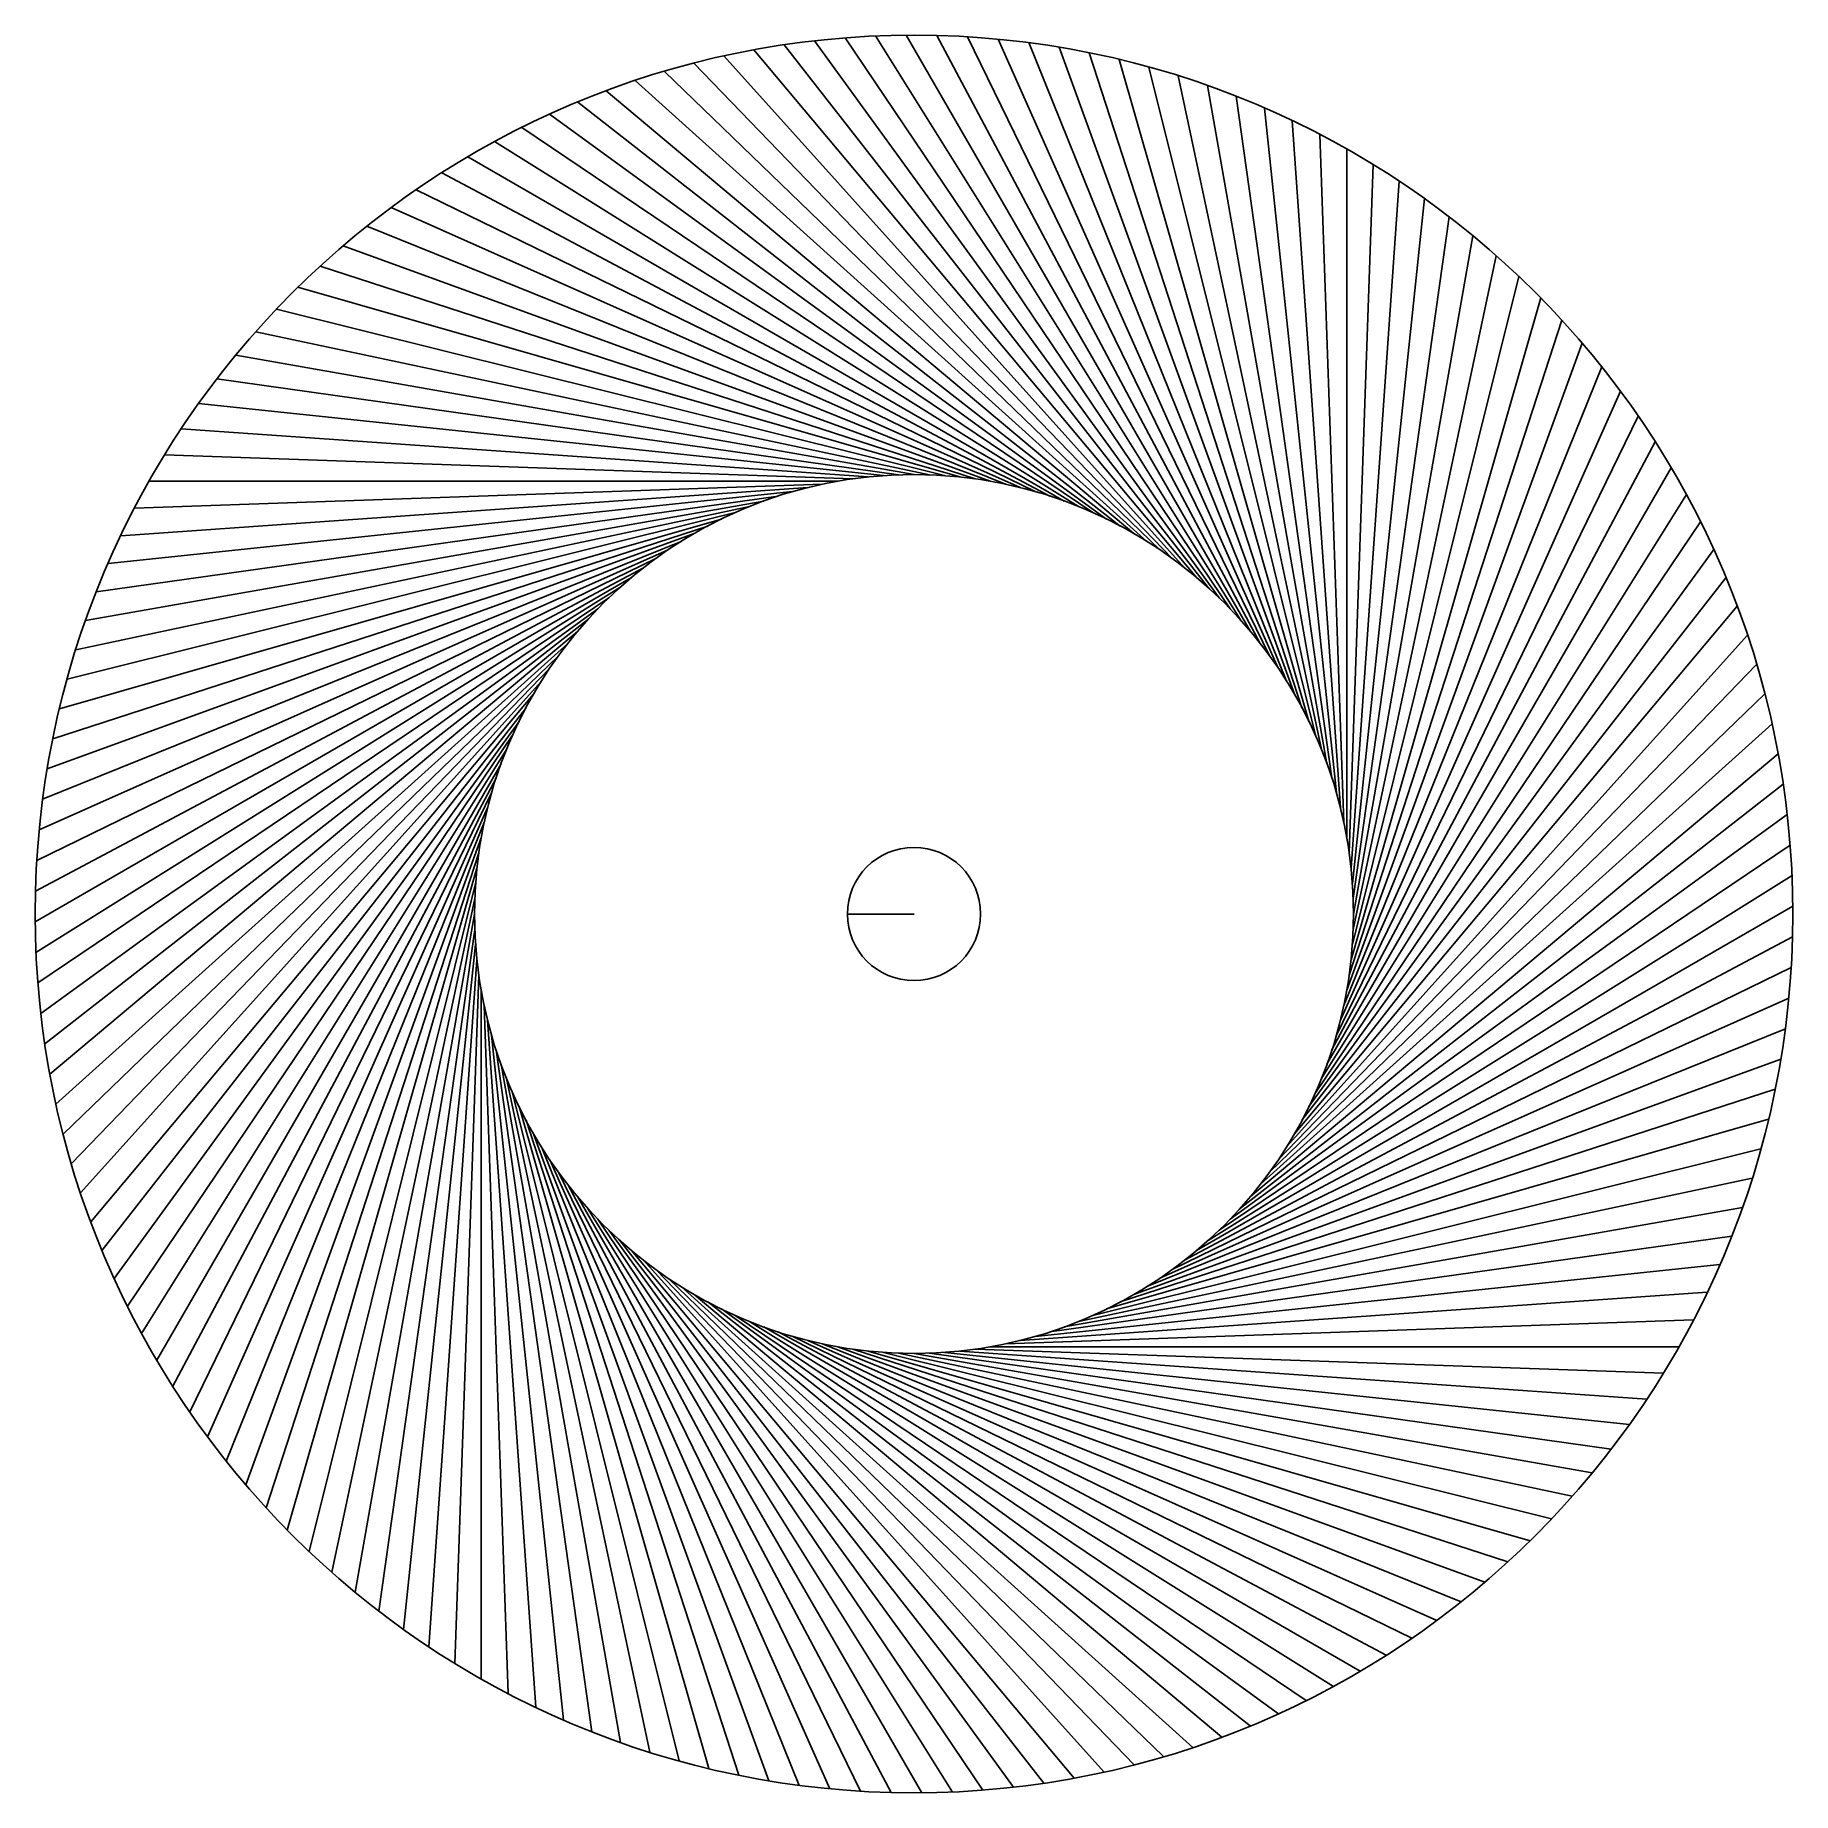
# Model space of a CAD drawing. Header units: millimetres. Extents: x -33 to 33, y -33 to 33.
import ezdxf

# ---------------------------------------------------------------- set-up
doc = ezdxf.new("R2010")
doc.units = ezdxf.units.MM

msp = doc.modelspace()

# ---------------------------------------------------------------- linework, layer by layer
for p, q in [((10.606, 12.64), (-6.015, 32.447)), ((11.041, 12.262), (-4.878, 32.637)), ((11.462, 11.869), (-3.736, 32.788)), ((11.869, 11.462), (-2.59, 32.898)), ((12.262, 11.041), (-1.44, 32.969)), ((12.64, 10.606), (-0.289, 32.999)), ((13.002, 10.158), (0.863, 32.989)), ((13.349, 9.698), (2.014, 32.938)), ((13.679, 9.227), (3.162, 32.848)), ((13.993, 8.744), (4.307, 32.718)), ((14.289, 8.25), (5.446, 32.548)), ((9.698, 13.349), (-8.263, 31.949)), ((10.158, 13.002), (-7.143, 32.218)), ((14.569, 7.746), (6.578, 32.338)), ((14.83, 7.233), (7.703, 32.088)), ((15.074, 6.711), (8.818, 31.8)), ((8.744, 13.993), (-10.472, 31.294)), ((9.227, 13.679), (-9.373, 31.641)), ((15.299, 6.181), (9.923, 31.473)), ((15.505, 5.643), (11.015, 31.107)), ((7.746, 14.569), (-12.629, 30.488)), ((8.25, 14.289), (-11.558, 30.91)), ((15.692, 5.099), (12.094, 30.704)), ((7.233, 14.83), (-13.686, 30.028)), ((15.861, 4.548), (13.158, 30.263)), ((16.01, 3.992), (14.206, 29.786)), ((6.711, 15.074), (-14.725, 29.533)), ((16.139, 3.431), (15.237, 29.272)), ((5.643, 15.505), (-16.749, 28.433)), ((6.181, 15.299), (-15.747, 29.001)), ((16.249, 2.865), (16.249, 28.722)), ((5.099, 15.692), (-17.732, 27.832)), ((16.339, 2.296), (17.242, 28.138)), ((4.548, 15.861), (-18.692, 27.196)), ((16.41, 1.725), (18.213, 27.519)), ((3.992, 16.01), (-19.63, 26.527)), ((16.46, 1.151), (19.163, 26.866)), ((3.431, 16.139), (-20.544, 25.826)), ((16.49, 0.576), (20.089, 26.181)), ((2.865, 16.249), (-21.432, 25.093)), ((16.5, 0), (20.99, 25.464)), ((16.49, -0.576), (21.866, 24.716)), ((2.296, 16.339), (-22.295, 24.33)), ((16.46, -1.151), (22.715, 23.938)), ((1.725, 16.41), (-23.131, 23.537)), ((16.41, -1.725), (23.537, 23.131)), ((1.151, 16.46), (-23.938, 22.715)), ((0.576, 16.49), (-24.716, 21.866)), ((16.339, -2.296), (24.33, 22.295)), ((16.249, -2.865), (25.093, 21.432)), ((0, 16.5), (-25.464, 20.99)), ((16.139, -3.431), (25.826, 20.544)), ((-0.576, 16.49), (-26.181, 20.089)), ((-1.151, 16.46), (-26.866, 19.163)), ((16.01, -3.992), (26.527, 19.63)), ((15.861, -4.548), (27.196, 18.692)), ((-1.725, 16.41), (-27.519, 18.213)), ((-2.296, 16.339), (-28.138, 17.242)), ((15.692, -5.099), (27.832, 17.732)), ((15.505, -5.643), (28.433, 16.749)), ((-4.548, 15.861), (-30.263, 13.158)), ((-3.992, 16.01), (-29.786, 14.206)), ((-3.431, 16.139), (-29.272, 15.237)), ((-2.865, 16.249), (-28.722, 16.249)), ((-6.181, 15.299), (-31.473, 9.923)), ((-5.643, 15.505), (-31.107, 11.015)), ((-5.099, 15.692), (-30.704, 12.094)), ((15.299, -6.181), (29.001, 15.747)), ((-7.746, 14.569), (-32.338, 6.578)), ((-7.233, 14.83), (-32.088, 7.703)), ((-6.711, 15.074), (-31.8, 8.818)), ((15.074, -6.711), (29.533, 14.725)), ((-8.744, 13.993), (-32.718, 4.307)), ((-8.25, 14.289), (-32.548, 5.446)), ((-9.698, 13.349), (-32.938, 2.014)), ((-9.227, 13.679), (-32.848, 3.162)), ((14.83, -7.233), (30.028, 13.686)), ((-10.606, 12.64), (-32.999, -0.289)), ((-10.158, 13.002), (-32.989, 0.863)), ((14.569, -7.746), (30.488, 12.629)), ((-11.041, 12.262), (-32.969, -1.44)), ((-11.462, 11.869), (-32.898, -2.59)), ((-11.869, 11.462), (-32.788, -3.736)), ((14.289, -8.25), (30.91, 11.558)), ((-12.262, 11.041), (-32.637, -4.878)), ((-12.64, 10.606), (-32.447, -6.015)), ((-13.002, 10.158), (-32.218, -7.143)), ((13.993, -8.744), (31.294, 10.472)), ((-13.349, 9.698), (-31.949, -8.263)), ((13.679, -9.227), (31.641, 9.373)), ((-13.679, 9.227), (-31.641, -9.373)), ((-13.993, 8.744), (-31.294, -10.472)), ((-14.289, 8.25), (-30.91, -11.558)), ((13.349, -9.698), (31.949, 8.263)), ((-14.569, 7.746), (-30.488, -12.629)), ((-14.83, 7.233), (-30.028, -13.686)), ((-15.074, 6.711), (-29.533, -14.725)), ((13.002, -10.158), (32.218, 7.143)), ((-15.299, 6.181), (-29.001, -15.747)), ((12.64, -10.606), (32.447, 6.015)), ((-15.505, 5.643), (-28.433, -16.749)), ((-15.692, 5.099), (-27.832, -17.732)), ((12.262, -11.041), (32.637, 4.878)), ((-15.861, 4.548), (-27.196, -18.692)), ((-16.01, 3.992), (-26.527, -19.63)), ((-16.139, 3.431), (-25.826, -20.544)), ((11.869, -11.462), (32.788, 3.736)), ((-16.249, 2.865), (-25.093, -21.432)), ((-16.339, 2.296), (-24.33, -22.295)), ((11.462, -11.869), (32.898, 2.59)), ((-16.41, 1.725), (-23.537, -23.131)), ((11.041, -12.262), (32.969, 1.44)), ((-16.46, 1.151), (-22.715, -23.938)), ((-16.49, 0.576), (-21.866, -24.716)), ((-16.5, 0), (-20.99, -25.464)), ((0, 0), (-2.5, 0)), ((10.606, -12.64), (32.999, 0.289)), ((-16.49, -0.576), (-20.089, -26.181)), ((-16.46, -1.151), (-19.163, -26.866)), ((10.158, -13.002), (32.989, -0.863)), ((-16.41, -1.725), (-18.213, -27.519)), ((-16.339, -2.296), (-17.242, -28.138)), ((9.698, -13.349), (32.938, -2.014)), ((-16.249, -2.865), (-16.249, -28.722)), ((9.227, -13.679), (32.848, -3.162)), ((-16.139, -3.431), (-15.237, -29.272)), ((-16.01, -3.992), (-14.206, -29.786)), ((-15.861, -4.548), (-13.158, -30.263)), ((8.744, -13.993), (32.718, -4.307)), ((-15.692, -5.099), (-12.094, -30.704)), ((-15.505, -5.643), (-11.015, -31.107)), ((8.25, -14.289), (32.548, -5.446)), ((-15.299, -6.181), (-9.923, -31.473)), ((7.746, -14.569), (32.338, -6.578)), ((-15.074, -6.711), (-8.818, -31.8)), ((-14.83, -7.233), (-7.703, -32.088)), ((-14.569, -7.746), (-6.578, -32.338)), ((7.233, -14.83), (32.088, -7.703)), ((-14.289, -8.25), (-5.446, -32.548)), ((-13.993, -8.744), (-4.307, -32.718)), ((-13.679, -9.227), (-3.162, -32.848)), ((6.711, -15.074), (31.8, -8.818)), ((-13.349, -9.698), (-2.014, -32.938)), ((-13.002, -10.158), (-0.863, -32.989)), ((6.181, -15.299), (31.473, -9.923)), ((-12.64, -10.606), (0.289, -32.999)), ((-12.262, -11.041), (1.44, -32.969)), ((5.643, -15.505), (31.107, -11.015)), ((-11.869, -11.462), (2.59, -32.898)), ((-11.462, -11.869), (3.736, -32.788)), ((-11.041, -12.262), (4.878, -32.637)), ((5.099, -15.692), (30.704, -12.094)), ((-10.606, -12.64), (6.015, -32.447)), ((-10.158, -13.002), (7.143, -32.218)), ((4.548, -15.861), (30.263, -13.158)), ((-9.698, -13.349), (8.263, -31.949)), ((-9.227, -13.679), (9.373, -31.641)), ((-8.744, -13.993), (10.472, -31.294)), ((-8.25, -14.289), (11.558, -30.91)), ((3.992, -16.01), (29.786, -14.206)), ((-7.746, -14.569), (12.629, -30.488)), ((-7.233, -14.83), (13.686, -30.028)), ((-6.711, -15.074), (14.725, -29.533)), ((-6.181, -15.299), (15.747, -29.001)), ((-5.643, -15.505), (16.749, -28.433)), ((-5.099, -15.692), (17.732, -27.832)), ((3.431, -16.139), (29.272, -15.237)), ((-4.548, -15.861), (18.692, -27.196)), ((-3.992, -16.01), (19.63, -26.527)), ((-3.431, -16.139), (20.544, -25.826)), ((-2.865, -16.249), (21.432, -25.093)), ((-2.296, -16.339), (22.295, -24.33)), ((-1.725, -16.41), (23.131, -23.537)), ((-1.151, -16.46), (23.938, -22.715)), ((-0.576, -16.49), (24.716, -21.866)), ((0.576, -16.49), (26.181, -20.089)), ((1.151, -16.46), (26.866, -19.163)), ((1.725, -16.41), (27.519, -18.213)), ((2.296, -16.339), (28.138, -17.242)), ((2.865, -16.249), (28.722, -16.249)), ((0, -16.5), (25.464, -20.99))]:
    msp.add_line(p, q)
for radius in [33, 16.5, 2.5]:
    msp.add_circle((0, 0), radius)

doc.saveas('drawing.dxf')
